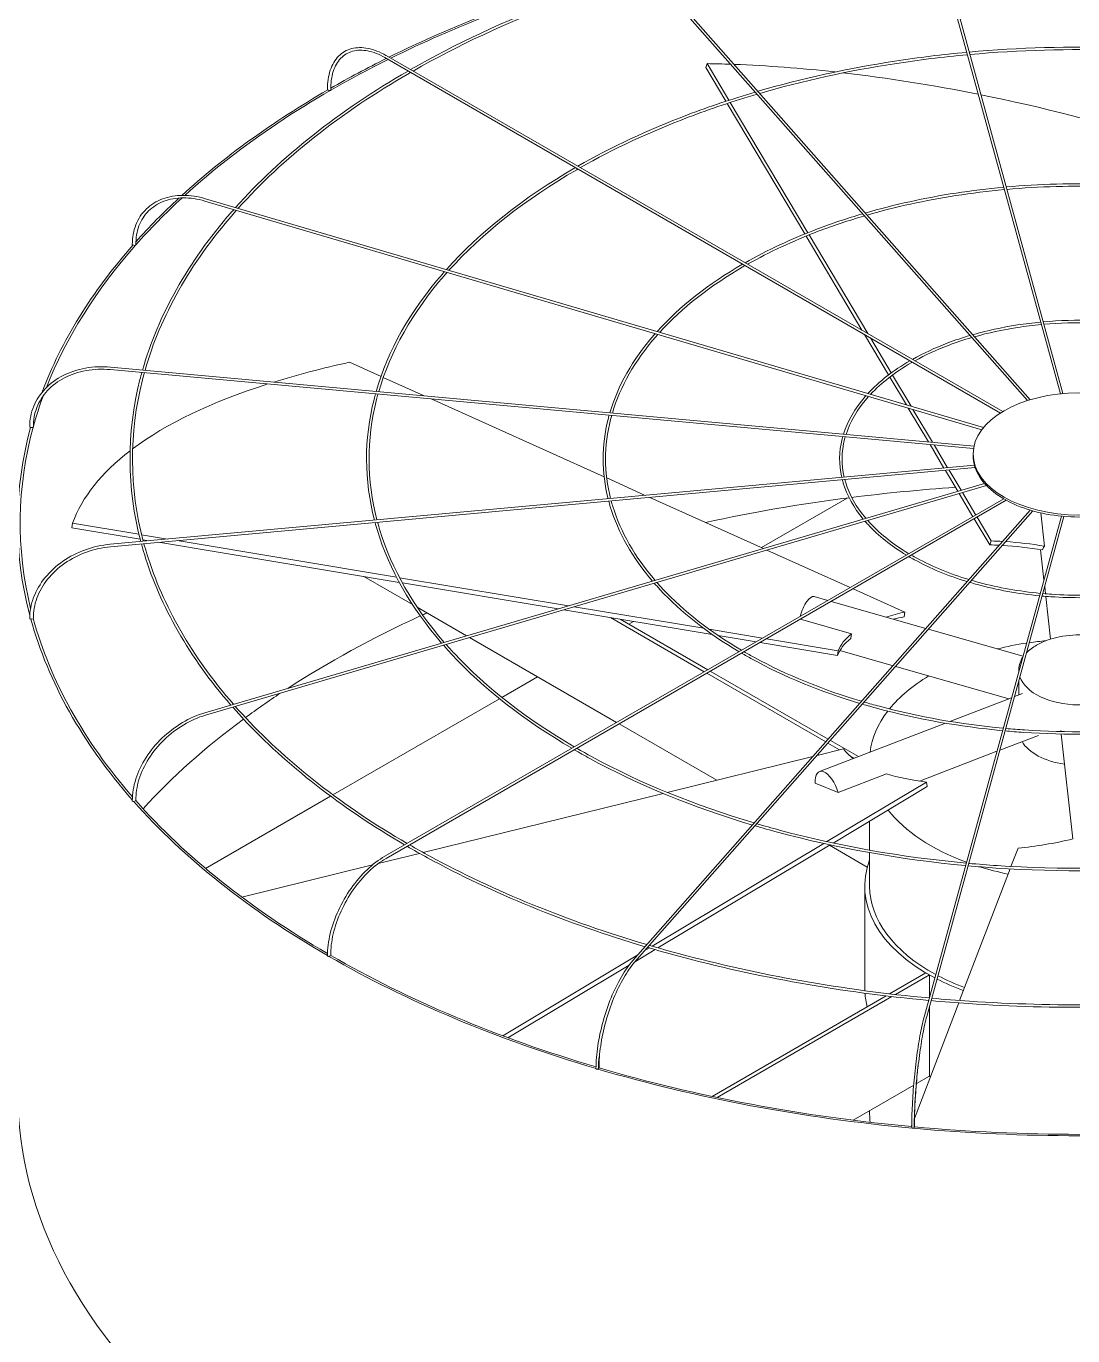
# Model space of a CAD drawing. Header units: millimetres. Extents: x -312439 to 477422, y -331570 to 212570.
# Drawn here: x 394163.6 to 394422.1, y 106928.7 to 107252.2 of the extents above; entities that cross this region are included whole.
import ezdxf

# ---------------------------------------------------------------- set-up
doc = ezdxf.new("R2010")
doc.units = ezdxf.units.MM

msp = doc.modelspace()

# ---------------------------------------------------------------- linework, layer by layer
at = {"color": 0, "linetype": 'Continuous', "lineweight": 0, "extrusion": (0, 0.816497, 0.57735)}
for p, q in [((394385.388, 107283.853), (394418.981, 107161.398)), ((394385.978, 107284.015), (394419.6, 107161.458)), ((394313.38, 107270.211), (394410.88, 107159.733)), ((394313.839, 107270.616), (394411.521, 107159.932)), ((394252.147, 107244.431), (394404.179, 107156.655)), ((394252.453, 107244.962), (394404.77, 107157.021)), ((394331.379, 107241.988), (394331.75, 107242.955)), ((394331.75, 107242.955), (394337.133, 107233.907)), ((394336.342, 107233.648), (394331.379, 107241.988)), ((394355.843, 107200.873), (394336.663, 107233.109)), ((394337.454, 107233.368), (394356.605, 107201.181)), ((394207.669, 107209.005), (394399.6, 107152.544)), ((394207.842, 107209.593), (394400.009, 107153.062)), ((394369.985, 107177.105), (394356.159, 107200.341)), ((394356.922, 107200.649), (394371.425, 107176.273)), ((394376.55, 107166.07), (394370.626, 107176.027)), ((394372.066, 107175.196), (394377.205, 107166.558)), ((394184.366, 107167.992), (394397.665, 107148.488)), ((394251.19, 107165.708), (394243.432, 107169.199)), ((394184.31, 107167.383), (394397.55, 107147.883)), ((394261.858, 107160.906), (394251.75, 107165.455)), ((394380.954, 107158.668), (394376.866, 107165.54)), ((394377.52, 107166.03), (394382.101, 107158.331)), ((394306.287, 107140.91), (394263.573, 107160.135)), ((394386.399, 107149.518), (394381.415, 107157.894)), ((394382.561, 107157.557), (394387.399, 107149.426)), ((394390.235, 107143.07), (394386.786, 107148.868)), ((394387.786, 107148.776), (394391.132, 107143.152)), ((394397.448, 107146.049), (394397.448, 107146.549)), ((394397.751, 107143.757), (394184.31, 107124.239)), ((394184.366, 107123.629), (394397.932, 107143.159)), ((394393.652, 107137.328), (394390.582, 107142.487)), ((394391.479, 107142.569), (394394.456, 107137.564)), ((394400.239, 107139.265), (394207.669, 107082.616)), ((394400.699, 107138.762), (394207.842, 107082.029)), ((394316.475, 107136.325), (394306.938, 107140.617)), ((394405.001, 107135.441), (394252.147, 107047.191)), ((394345.633, 107123.202), (394317.611, 107135.814)), ((394345.127, 107123.43), (394366.318, 107135.665)), ((394397.389, 107131.046), (394393.975, 107136.784)), ((394394.78, 107137.021), (394398.093, 107131.453)), ((394405.62, 107135.091), (394252.453, 107046.66)), ((394313.38, 107021.411), (394411.556, 107132.656)), ((394412.207, 107132.468), (394313.839, 107021.005)), ((394174.862, 107128.28), (394175.027, 107129.426)), ((394175.027, 107129.426), (394191.414, 107126.697)), ((394385.388, 107007.769), (394419.241, 107131.174)), ((394419.861, 107131.118), (394385.978, 107007.607)), ((394401.533, 107124.081), (394397.702, 107130.52)), ((394398.406, 107130.926), (394401.904, 107125.048)), ((394415.056, 107123.773), (394414.144, 107131.982)), ((394191.717, 107125.474), (394174.862, 107128.28)), ((394192.07, 107126.588), (394198.425, 107125.53)), ((394193.879, 107125.114), (394192.378, 107125.364)), ((394255.695, 107114.823), (394196.263, 107124.717)), ((394200.809, 107125.133), (394255.013, 107116.109)), ((394367.082, 107113.548), (394346.491, 107122.816)), ((394401.533, 107124.081), (394401.904, 107125.048)), ((394414.113, 107122.902), (394414.938, 107115.485)), ((394258.959, 107109.36), (394246.985, 107116.273)), ((394255.77, 107115.983), (394297.485, 107109.038)), ((394294.939, 107108.289), (394256.463, 107114.695)), ((394380.554, 107107.485), (394367.77, 107113.239)), ((394415.121, 107113.838), (394415.325, 107111.997)), ((394358.203, 107111.31), (394361.549, 107110.354)), ((394362.368, 107110.12), (394385.768, 107103.435)), ((394415.394, 107111.377), (394416.569, 107100.811)), ((394272.333, 107101.639), (394260.15, 107108.672)), ((394333.019, 107101.949), (394296.325, 107108.058)), ((394298.871, 107108.807), (394330.9, 107103.475)), ((394380.39, 107106.34), (394380.554, 107107.485)), ((394307.841, 107106.141), (394331.046, 107092.743)), ((394331.912, 107093.243), (394310.275, 107105.736)), ((394312.377, 107104.522), (394313.539, 107105.192)), ((394332.243, 107103.251), (394345.44, 107101.054)), ((394354.8, 107105.75), (394367.422, 107102.144)), ((394386.421, 107103.249), (394409.752, 107096.583)), ((394309.393, 107080.242), (394273.065, 107101.216)), ((394343.864, 107100.144), (394334.443, 107101.712)), ((394363.975, 107096.795), (394344.815, 107099.985)), ((394346.391, 107100.896), (394364.139, 107097.941)), ((394363.975, 107096.795), (394364.139, 107097.941)), ((394364.54, 107098.002), (394377.665, 107094.253)), ((394378.317, 107094.066), (394406.272, 107086.08)), ((394281.04, 107086.429), (394289.858, 107091.52)), ((394331.659, 107092.39), (394361.047, 107075.423)), ((394361.631, 107076.085), (394332.525, 107092.89)), ((394408.707, 107093.202), (394408.707, 107092.773)), ((394408.707, 107090.458), (394408.707, 107087.017)), ((394407.652, 107086.611), (394409.596, 107087.359)), ((394239.32, 107062.342), (394280.471, 107086.101)), ((394391.713, 107080.48), (394406.942, 107086.338)), ((394334.107, 107065.973), (394310.005, 107079.888)), ((394359.489, 107068.085), (394390.586, 107080.047)), ((394419.108, 107077.977), (394419.081, 107078.22)), ((394422.056, 107051.463), (394419.176, 107077.363)), ((394361.588, 107075.11), (394364.463, 107073.45)), ((394369.091, 107071.778), (394362.172, 107075.773)), ((394404.019, 107073.369), (394413.565, 107077.041)), ((394357.873, 107071.827), (394321.857, 107062.955)), ((394365.397, 107073.68), (394358.917, 107072.084)), ((394367.098, 107071.929), (394368.051, 107071.379)), ((394384.192, 107065.742), (394403.309, 107073.096)), ((394364.116, 107062.923), (394376.048, 107067.513)), ((394358.42, 107065.192), (394364.116, 107062.923)), ((394361.327, 107050.785), (394385.918, 107065.505)), ((394386.124, 107064.373), (394362.867, 107050.452)), ((394386.124, 107064.373), (394385.918, 107065.505)), ((394207.856, 107044.176), (394238.742, 107062.009)), ((394320.852, 107062.708), (394261.583, 107048.109)), ((394371.883, 107048.692), (394371.883, 107055.849)), ((394318.184, 107024.961), (394360.561, 107050.327)), ((394362.096, 107049.991), (394319.598, 107024.552)), ((394371.298, 107044.501), (394361.945, 107049.901)), ((394371.883, 107039.76), (394371.883, 107048.07)), ((394408.525, 107049.199), (394406.786, 107044.661)), ((394249.071, 107045.027), (394216.811, 107037.081)), ((394260.71, 107047.894), (394250.517, 107045.383)), ((394406.556, 107044.06), (394394.101, 107011.552)), ((394370.658, 107014.757), (394370.658, 107039.76)), ((394281.241, 107002.848), (394314.641, 107022.84)), ((394318.879, 107024.122), (394314.026, 107021.217)), ((394316.373, 107023.877), (394317.468, 107024.532)), ((394312.453, 107020.275), (394282.533, 107002.366)), ((394385.758, 107018.364), (394376.816, 107013.201)), ((394378.259, 107013.034), (394386.624, 107017.864)), ((394386.624, 107017.864), (394385.758, 107018.364)), ((394386.624, 107017.864), (394386.624, 107012.275)), ((394375.93, 107012.69), (394332.944, 106987.872)), ((394334.212, 106987.604), (394377.368, 107012.52)), ((394393.872, 107010.955), (394382.951, 106982.448)), ((394386.624, 107009.96), (394386.624, 106992.861)), ((394382.755, 106990.627), (394367.785, 106981.984)), ((394386.624, 106992.861), (394383.421, 106991.011)), ((394371.883, 106983.363), (394371.883, 106984.35)), ((394382.273, 106980.678), (394382.17, 106980.41))]:
    msp.add_line(p, q, dxfattribs=at)
at = {"color": 0, "linetype": 'Continuous', "lineweight": 0}
for centre, major_axis, ratio, start_param, end_param in [((394423.683, 107129.538), (-262.225, 0), 0.5773503, 5.1849758, 5.420347), ((394423.683, 107129.538), (-261.613, 0), 0.5773503, 5.183912, 5.4201653), ((394423.683, 107129.538), (-261.613, 0), 0.5773503, 5.4234857, 5.718128), ((394423.683, 107129.538), (-262.225, 0), 0.5773503, 5.4236595, 5.4949761), ((394424.053, 107087.822), (-236.033, 90.421), 0.5343599, 5.2814302, 5.3074736), ((394424.053, 107087.822), (-236.033, 90.421), 0.5343599, 5.1688261, 5.2776752), ((394424.053, 107087.822), (-236.033, 90.421), 0.5343599, 5.0198116, 5.1604272), ((394423.683, 107129.538), (-262.225, 0), 0.5773503, 5.4989549, 5.7196003), ((394238.261, 107236.591), (0.306, 0), 0.5773503, 3.1415927, 4.450555), ((394238.478, 107236.466), (0.306, 0.004), 0.5683066, 3.9193388, 5.4901351), ((394238.478, 107236.466), (0.306, 0.004), 0.5683066, 5.4901351, 6.2831853), ((394424.053, 107087.822), (-236.033, 90.421), 0.5343599, 4.8289255, 5.0170065), ((394423.683, 107129.538), (-261.613, 0), 0.5773503, 5.7230202, 5.8115447), ((394423.683, 107129.538), (-262.225, 0), 0.5773503, 5.7247725, 5.8068149), ((394423.683, 107129.538), (-262.225, 0), 0.5773503, 5.8129334, 6.0685314), ((394423.683, 107129.538), (-261.613, 0), 0.5773503, 5.8119417, 6.0598961), ((394190.066, 107198.293), (0.306, 0), 0.5773503, 3.1415927, 4.7647143), ((394190.339, 107198.213), (0.306, 0.005), 0.5715189, 4.2314546, 5.8022509), ((394190.339, 107198.213), (0.306, 0.005), 0.5715189, 5.8022509, 6.2831853), ((394423.847, 107088), (-250.189, 35.961), 0.3284711, 5.5638228, 5.6785471), ((394423.847, 107088), (-250.189, 35.961), 0.3284711, 5.6885713, 5.965771), ((394423.683, 107129.538), (-261.613, 0), 0.5773503, 6.0736106, 6.1250005), ((394423.683, 107129.538), (-262.225, 0), 0.5773503, 6.126925, 6.4343205), ((394423.683, 107129.538), (-261.613, 0), 0.5773503, 6.1262297, 6.4235661), ((394164.729, 107153.27), (0.306, 0), 0.5773503, 3.1415927, 5.0788735), ((394165.031, 107153.243), (0.306, 0.006), 0.5752952, 4.5444916, 6.1152879), ((394165.031, 107153.243), (0.306, 0.006), 0.5752952, 6.1152879, 6.2831853), ((394423.847, 107088), (-250.189, 35.961), 0.3284711, 5.9728515, 6.2156373), ((394423.574, 107146.049), (-26.126, 0), 0.5773503, 0, 0.1535113), ((394423.574, 107146.049), (-26.126, 0), 0.5773503, 0.160648, 0.4676706), ((394423.574, 107146.049), (-26.126, 0), 0.5773503, 0.4748072, 0.7818298), ((394423.683, 106988.298), (-261.613, 0), 0.5773503, 4.9315023, 5.0730373), ((394423.683, 106988.298), (-261.613, 0), 0.5773503, 4.8296672, 4.9289778), ((394423.574, 107146.049), (-26.126, 0), 0.5773503, 0.7889665, 1.0959891), ((394423.574, 107146.049), (-26.126, 0), 0.5773503, 1.1031258, 1.4101484), ((394423.574, 107146.049), (-26.126, 0), 0.5773503, 1.417285, 1.7243076), ((394423.683, 107086.855), (-56.639, 21.698), 0.5343599, 5.2632147, 5.3074736), ((394424.053, 107087.822), (56.639, -21.698), 0.5343599, 2.113134, 2.1658809), ((394423.683, 107086.855), (-56.639, 21.698), 0.5343599, 5.0728277, 5.2488944), ((394424.053, 107087.822), (56.639, -21.698), 0.5343599, 1.92896, 2.0989228), ((394356.685, 107105.995), (1.518, 5.315), 0.3621096, 0, 1.5955332), ((394423.683, 106988.298), (-261.613, 0), 0.5773503, 5.3840325, 5.5566031), ((394423.683, 106988.298), (-261.613, 0), 0.5773503, 5.3759613, 5.381266), ((394423.847, 107088), (-60.036, 8.629), 0.3284711, 5.5638228, 5.6832782), ((394423.683, 107086.855), (-60.036, 8.629), 0.3284711, 5.5638228, 5.6281345), ((394164.729, 107105.931), (0.306, 0), 0.5773503, 3.1415927, 5.3930328), ((394423.683, 107129.538), (-262.225, 0), 0.5773503, 0.15775, 0.4689102), ((394165.031, 107105.959), (0.306, 0.006), 0.5792658, 4.8585762, 6.2831853), ((394423.683, 107129.538), (-261.613, 0), 0.5773503, 0.1573017, 0.4645126), ((394423.683, 107086.855), (-60.036, 8.629), 0.3284711, 5.9809914, 6.2156373), ((394423.847, 107088), (-60.036, 8.629), 0.3284711, 5.9787164, 6.2156373), ((394423.683, 107070.89), (-51.8, 0), 0.5773503, 4.9668384, 5.1151413), ((394423.683, 107070.89), (-51.8, 0), 0.5773503, 4.8725497, 4.9536635), ((394423.683, 107093.202), (-14.976, 0), 0.5773503, 3.6916997, 5.4977871), ((394423.683, 107093.202), (-14.976, 0), 0.5773503, 5.4977871, 5.7722245), ((394423.683, 107093.202), (-14.976, 0), 0.5773503, 5.9253681, 6.3268432), ((394423.683, 107070.89), (-51.8, 0), 0.5773503, 5.5125312, 5.8454489), ((394423.683, 107093.202), (-14.976, 0), 0.5773503, 0.1968015, 2.9056449), ((394423.683, 106988.298), (-261.613, 0), 0.5773503, 5.5668053, 5.6187776), ((394423.683, 106988.298), (-261.613, 0), 0.5773503, 5.6218563, 5.7966666), ((394423.683, 107070.89), (-51.8, 0), 0.5773503, 5.864801, 6.2160224), ((394423.683, 107078.295), (-14.976, 0), 0.5773503, 0.3310244, 1.3226651), ((394423.477, 107087.986), (-59.674, -10.853), 0.3443205, 0.1772511, 0.3142745), ((394361.473, 107062.926), (-1.984, 5.159), 0.4527097, 4.5393785, 7.2340672), ((394423.477, 107087.986), (-59.674, -10.853), 0.3443205, 0.5921448, 0.8290657), ((394190.066, 107060.909), (0.306, 0), 0.5773503, 3.1415927, 5.7071921), ((394190.339, 107060.989), (0.306, 0.005), 0.5830421, 5.1737369, 6.2831853), ((394423.683, 107129.538), (-261.613, 0), 0.5773503, 0.4715588, 0.781436), ((394423.683, 107129.538), (-262.225, 0), 0.5773503, 0.4717795, 0.7837457), ((394423.683, 107070.89), (-51.8, 0), 0.5773503, 0.4237953, 1.0021877), ((394423.312, 107087.794), (-56.425, -22.248), 0.5660586, 1.0925617, 1.3294826), ((394423.683, 107039.76), (-53.025, 0), 0.5773503, 6.0678252, 7.1147249), ((394423.683, 107070.89), (-51.8, 0), 0.5773503, 1.0153625, 1.0203014), ((394423.683, 107070.89), (-51.8, 0), 0.5773503, 1.0757224, 1.2236785), ((394423.683, 107039.76), (-51.8, 0), 0.5773503, 0, 0.8158921), ((394238.261, 107022.61), (0.306, 0), 0.5773503, 3.1415927, 6.0213513), ((394423.683, 107129.538), (-262.225, 0), 0.5773503, 0.7858257, 1.0981183), ((394238.478, 107022.735), (0.306, 0.004), 0.5862544, 5.4898935, 6.2831853), ((394423.683, 107129.538), (-261.613, 0), 0.5773503, 0.7858227, 1.096892), ((394423.683, 107039.76), (-53.025, 0), 0.5773503, 0.8456372, 1.0001122), ((394423.683, 107039.76), (-51.8, 0), 0.5773503, 0.8304704, 0.9913861), ((394423.683, 107014.757), (-53.025, 0), 0.5773503, 0, 0.0255506), ((394423.683, 107014.757), (-53.025, 0), 0.5773503, 0.0459168, 0.1554998), ((394304.596, 106994.785), (-0.306, 0), 0.5773503, 0, 3.1415927), ((394423.683, 107129.538), (-262.225, 0), 0.5773503, 1.0998851, 1.4125333), ((394304.735, 106994.942), (-0.306, -0.003), 0.5885883, 2.6652649, 3.1415927), ((394423.683, 107129.538), (-261.613, 0), 0.5773503, 1.1000981, 1.4118355), ((394423.683, 107014.757), (-53.025, 0), 0.5773503, 0.7969487, 0.8037884), ((394423.683, 106983.363), (-51.8, 0), 0.5773503, 0, 0.0632109), ((394382.577, 106980.156), (-0.306, 0), 0.5773503, 0, 3.1415927), ((394382.625, 106980.331), (-0.306, -0.001), 0.5898153, 2.9827557, 3.1415927), ((394423.683, 107129.538), (-261.613, 0), 0.5773503, 1.41439, 1.726367), ((394423.683, 107129.538), (-262.225, 0), 0.5773503, 1.4139544, 1.727034)]:
    msp.add_ellipse(centre, major_axis=major_axis, ratio=ratio, start_param=start_param, end_param=end_param, dxfattribs=at)
msp.add_ellipse((394423.574, 107146.549), major_axis=(-26.126, 0), ratio=0.5773503, dxfattribs=at)
at = {"color": 3, "linetype": 'Continuous', "lineweight": 0}
msp.add_ellipse((394423.683, 106988.798), major_axis=(-262.225, 0), ratio=0.5773503, start_param=0, end_param=2.3561945, dxfattribs=at)
at = {"color": 0, "linetype": 'Continuous', "lineweight": 0}
for points, knots in [([(394317.106, 107265.989), (394309.432, 107263.729), (394301.975, 107261.224), (394281.742, 107253.536), (394269.565, 107247.828), (394258.488, 107241.477)], [5.96956861, 5.96956861, 5.96956861, 5.96956861, 6.07987049, 6.07987049, 6.27966483, 6.27966483, 6.27966483, 6.27966483]), ([(394317.553, 107265.482), (394309.78, 107263.2), (394302.228, 107260.667), (394282.078, 107253.005), (394270.052, 107247.377), (394259.102, 107241.123)], [5.96825255, 5.96825255, 5.96825255, 5.96825255, 6.08012371, 6.08012371, 6.27780239, 6.27780239, 6.27780239, 6.27780239]), ([(394237.955, 107236.591), (394237.955, 107238.317), (394238.191, 107239.912), (394239.125, 107242.691), (394239.823, 107243.875), (394241.622, 107245.695), (394242.72, 107246.331), (394245.188, 107246.982), (394246.555, 107246.999), (394249.42, 107246.43), (394250.919, 107245.842), (394252.426, 107244.977), (394252.44, 107244.969), (394252.453, 107244.962)], [0, 0, 0, 0, 0.3141593, 0.3141593, 0.6283185, 0.6283185, 0.9411039, 0.9411039, 1.2538555, 1.2538555, 1.5680148, 1.5680148, 1.5707963, 1.5707963, 1.5707963, 1.5707963]), ([(394252.147, 107244.431), (394250.709, 107245.261), (394249.278, 107245.822), (394246.578, 107246.357), (394245.311, 107246.332), (394243.06, 107245.718), (394242.074, 107245.131), (394240.451, 107243.437), (394239.815, 107242.329), (394238.97, 107239.681), (394238.762, 107238.144), (394238.784, 107236.47)], [4.712389, 4.712389, 4.712389, 4.712389, 5.029657, 5.029657, 5.3469251, 5.3469251, 5.6641931, 5.6641931, 5.9814611, 5.9814611, 6.2987292, 6.2987292, 6.2987292, 6.2987292]), ([(394395.84, 107245.751), (394389.855, 107245.199), (394383.919, 107244.468), (394366.403, 107241.758), (394355.065, 107239.258), (394344.287, 107236.115)], [5.65618024, 5.65618024, 5.65618024, 5.65618024, 5.75959703, 5.75959703, 5.96555925, 5.96555925, 5.96555925, 5.96555925]), ([(394450.689, 107245.807), (394445.105, 107246.31), (394439.479, 107246.658), (394421.362, 107247.269), (394408.808, 107246.92), (394396.46, 107245.807)], [5.34296141, 5.34296141, 5.34296141, 5.34296141, 5.43938168, 5.43938168, 5.65261288, 5.65261288, 5.65261288, 5.65261288]), ([(394450.524, 107245.207), (394444.917, 107245.71), (394439.268, 107246.056), (394421.259, 107246.651), (394408.841, 107246.303), (394396.625, 107245.207)], [5.34359392, 5.34359392, 5.34359392, 5.34359392, 5.44060854, 5.44060854, 5.65198037, 5.65198037, 5.65198037, 5.65198037]), ([(394396.005, 107245.151), (394389.949, 107244.594), (394383.944, 107243.855), (394366.534, 107241.153), (394355.361, 107238.693), (394344.735, 107235.607)], [5.6555551, 5.6555551, 5.6555551, 5.6555551, 5.760393, 5.760393, 5.9637948, 5.9637948, 5.9637948, 5.9637948]), ([(394343.639, 107235.925), (394337.888, 107234.23), (394332.299, 107232.352), (394317.178, 107226.607), (394308.088, 107222.352), (394299.812, 107217.619)], [5.96969757, 5.96969757, 5.96969757, 5.96969757, 6.07982614, 6.07982614, 6.27841616, 6.27841616, 6.27841616, 6.27841616]), ([(394344.086, 107235.418), (394338.236, 107233.701), (394332.553, 107231.795), (394317.514, 107226.077), (394308.575, 107221.901), (394300.426, 107217.264)], [5.96794353, 5.96794353, 5.96794353, 5.96794353, 6.08016355, 6.08016355, 6.27592849, 6.27592849, 6.27592849, 6.27592849]), ([(394441.549, 107212.49), (394437.875, 107212.819), (394434.175, 107213.046), (394422.165, 107213.454), (394413.815, 107213.225), (394405.6, 107212.49)], [5.34408303, 5.34408303, 5.34408303, 5.34408303, 5.43906993, 5.43906993, 5.65149126, 5.65149126, 5.65149126, 5.65149126]), ([(394189.76, 107198.293), (394189.76, 107200.025), (394190.06, 107201.675), (394191.235, 107204.645), (394192.111, 107205.964), (394194.352, 107208.131), (394195.716, 107208.978), (394198.787, 107210.12), (394200.494, 107210.414), (394204.083, 107210.427), (394205.964, 107210.146), (394207.842, 107209.593)], [4.712389, 4.712389, 4.712389, 4.712389, 5.0265482, 5.0265482, 5.3407075, 5.3407075, 5.6548668, 5.6548668, 5.969026, 5.969026, 6.2831853, 6.2831853, 6.2831853, 6.2831853]), ([(394207.669, 107209.005), (394205.854, 107209.54), (394204.041, 107209.807), (394200.606, 107209.783), (394198.985, 107209.494), (394196.093, 107208.394), (394194.822, 107207.584), (394192.747, 107205.525), (394191.943, 107204.277), (394190.878, 107201.454), (394190.617, 107199.879), (394190.645, 107198.218)], [0, 0, 0, 0, 0.317268, 0.317268, 0.6345361, 0.6345361, 0.9518041, 0.9518041, 1.2690722, 1.2690722, 1.5863402, 1.5863402, 1.5863402, 1.5863402]), ([(394404.98, 107212.434), (394401.017, 107212.067), (394397.087, 107211.582), (394385.48, 107209.788), (394377.962, 107208.135), (394370.812, 107206.059)], [5.65683386, 5.65683386, 5.65683386, 5.65683386, 5.75939254, 5.75939254, 5.96383461, 5.96383461, 5.96383461, 5.96383461]), ([(394405.145, 107211.834), (394401.111, 107211.463), (394397.112, 107210.969), (394385.611, 107209.183), (394378.259, 107207.57), (394371.261, 107205.551)], [5.65589869, 5.65589869, 5.65589869, 5.65589869, 5.76058509, 5.76058509, 5.96118261, 5.96118261, 5.96118261, 5.96118261]), ([(394441.384, 107211.89), (394437.687, 107212.218), (394433.963, 107212.445), (394422.063, 107212.836), (394413.848, 107212.608), (394405.764, 107211.89)], [5.34503474, 5.34503474, 5.34503474, 5.34503474, 5.44090812, 5.44090812, 5.65053954, 5.65053954, 5.65053954, 5.65053954]), ([(394214.81, 107206.905), (394214.585, 107206.65), (394214.361, 107206.394), (394203.521, 107193.925), (394196.123, 107180.77), (394192.288, 107167.268)], [0.31387846, 0.31387846, 0.31387846, 0.31387846, 0.32022171, 0.32022171, 0.6228537, 0.6228537, 0.6228537, 0.6228537]), ([(394215.459, 107206.714), (394215.186, 107206.407), (394214.916, 107206.098), (394204.084, 107193.652), (394196.73, 107180.597), (394192.908, 107167.211)], [0.31209175, 0.31209175, 0.31209175, 0.31209175, 0.31977769, 0.31977769, 0.62202139, 0.62202139, 0.62202139, 0.62202139]), ([(394370.163, 107205.869), (394366.338, 107204.741), (394362.621, 107203.492), (394352.61, 107199.689), (394346.603, 107196.884), (394341.125, 107193.766)], [5.97003164, 5.97003164, 5.97003164, 5.97003164, 6.07973571, 6.07973571, 6.27604568, 6.27604568, 6.27604568, 6.27604568]), ([(394370.611, 107205.362), (394366.686, 107204.212), (394362.874, 107202.935), (394352.946, 107199.159), (394347.09, 107196.433), (394341.741, 107193.411)], [5.96740299, 5.96740299, 5.96740299, 5.96740299, 6.08024114, 6.08024114, 6.27230164, 6.27230164, 6.27230164, 6.27230164]), ([(394266.876, 107191.588), (394266.699, 107191.389), (394266.524, 107191.189), (394258.43, 107181.877), (394252.894, 107172.065), (394249.999, 107161.991)], [0.31368489, 0.31368489, 0.31368489, 0.31368489, 0.32029533, 0.32029533, 0.62093354, 0.62093354, 0.62093354, 0.62093354]), ([(394267.525, 107191.397), (394267.301, 107191.146), (394267.079, 107190.893), (394258.993, 107181.604), (394253.502, 107171.892), (394250.62, 107161.934)], [0.31130083, 0.31130083, 0.31130083, 0.31130083, 0.31970361, 0.31970361, 0.61980435, 0.61980435, 0.61980435, 0.61980435]), ([(394414.12, 107179.117), (394412.18, 107178.935), (394410.255, 107178.697), (394404.557, 107177.818), (394400.861, 107177.013), (394397.338, 107176.003)], [5.65878241, 5.65878241, 5.65878241, 5.65878241, 5.75876753, 5.75876753, 5.95869527, 5.95869527, 5.95869527, 5.95869527]), ([(394414.285, 107178.517), (394412.274, 107178.331), (394410.28, 107178.084), (394404.689, 107177.213), (394401.158, 107176.447), (394397.787, 107175.494)], [5.65692719, 5.65692719, 5.65692719, 5.65692719, 5.76114351, 5.76114351, 5.95335964, 5.95335964, 5.95335964, 5.95335964]), ([(394432.409, 107179.173), (394430.646, 107179.327), (394428.871, 107179.435), (394422.969, 107179.639), (394418.822, 107179.53), (394414.74, 107179.173)], [5.34742678, 5.34742678, 5.34742678, 5.34742678, 5.43812478, 5.43812478, 5.64814751, 5.64814751, 5.64814751, 5.64814751]), ([(394432.244, 107178.572), (394430.458, 107178.727), (394428.659, 107178.833), (394422.867, 107179.021), (394418.855, 107178.914), (394414.904, 107178.572)], [5.34934775, 5.34934775, 5.34934775, 5.34934775, 5.44178794, 5.44178794, 5.64622654, 5.64622654, 5.64622654, 5.64622654]), ([(394318.934, 107176.274), (394318.809, 107176.133), (394318.685, 107175.992), (394313.336, 107169.836), (394309.662, 107163.364), (394307.707, 107156.714)], [0.31344956, 0.31344956, 0.31344956, 0.31344956, 0.32044212, 0.32044212, 0.61727915, 0.61727915, 0.61727915, 0.61727915]), ([(394319.583, 107176.083), (394319.411, 107175.89), (394319.24, 107175.696), (394313.9, 107169.564), (394310.27, 107163.191), (394308.329, 107156.657)], [0.30986952, 0.30986952, 0.30986952, 0.30986952, 0.31955549, 0.31955549, 0.6155298, 0.6155298, 0.6155298, 0.6155298]), ([(394396.688, 107175.813), (394394.789, 107175.252), (394392.943, 107174.631), (394388.043, 107172.771), (394385.119, 107171.416), (394382.441, 107169.913)], [5.97102709, 5.97102709, 5.97102709, 5.97102709, 6.0794509, 6.0794509, 6.26898955, 6.26898955, 6.26898955, 6.26898955]), ([(394397.135, 107175.307), (394395.137, 107174.723), (394393.197, 107174.074), (394388.379, 107172.241), (394385.607, 107170.965), (394383.059, 107169.556)], [5.96578422, 5.96578422, 5.96578422, 5.96578422, 6.08045705, 6.08045705, 6.26142742, 6.26142742, 6.26142742, 6.26142742]), ([(394164.423, 107153.27), (394164.423, 107155.007), (394164.755, 107156.714), (394166.054, 107159.901), (394167.02, 107161.378), (394169.485, 107163.957), (394170.983, 107165.058), (394174.363, 107166.779), (394176.244, 107167.399), (394180.206, 107168.101), (394182.286, 107168.183), (394184.366, 107167.992)], [4.712389, 4.712389, 4.712389, 4.712389, 5.0265482, 5.0265482, 5.3407075, 5.3407075, 5.6548668, 5.6548668, 5.969026, 5.969026, 6.2831853, 6.2831853, 6.2831853, 6.2831853]), ([(394184.31, 107167.383), (394182.294, 107167.567), (394180.28, 107167.484), (394176.456, 107166.796), (394174.648, 107166.19), (394171.416, 107164.52), (394169.994, 107163.455), (394167.676, 107160.976), (394166.779, 107159.563), (394165.594, 107156.524), (394165.306, 107154.9), (394165.337, 107153.248)], [6.2831853, 6.2831853, 6.2831853, 6.2831853, 6.6004533, 6.6004533, 6.9177214, 6.9177214, 7.2349894, 7.2349894, 7.5522575, 7.5522575, 7.8695255, 7.8695255, 7.8695255, 7.8695255]), ([(394192.12, 107166.668), (394191.96, 107166.091), (394191.807, 107165.513), (394188.309, 107151.693), (394188.376, 107138.159), (394191.858, 107124.93)], [0.6273321, 0.6273321, 0.6273321, 0.6273321, 0.64026634, 0.64026634, 0.9362265, 0.9362265, 0.9362265, 0.9362265]), ([(394192.74, 107166.612), (394192.577, 107166.027), (394192.422, 107165.441), (394188.919, 107151.656), (394188.988, 107138.174), (394192.477, 107124.986)], [0.62653255, 0.62653255, 0.62653255, 0.62653255, 0.63973087, 0.63973087, 0.93697289, 0.93697289, 0.93697289, 0.93697289]), ([(394249.829, 107161.391), (394249.704, 107160.94), (394249.585, 107160.488), (394246.973, 107150.163), (394247.004, 107140.073), (394249.563, 107130.206)], [0.62689443, 0.62689443, 0.62689443, 0.62689443, 0.64035432, 0.64035432, 0.93404611, 0.93404611, 0.93404611, 0.93404611]), ([(394250.449, 107161.335), (394250.321, 107160.876), (394250.199, 107160.416), (394247.582, 107150.126), (394247.616, 107140.088), (394250.181, 107130.263)], [0.62582334, 0.62582334, 0.62582334, 0.62582334, 0.63964072, 0.63964072, 0.93502054, 0.93502054, 0.93502054, 0.93502054]), ([(394370.991, 107160.96), (394370.918, 107160.878), (394370.845, 107160.795), (394368.242, 107157.795), (394366.431, 107154.662), (394365.421, 107151.436)], [0.31275087, 0.31275087, 0.31275087, 0.31275087, 0.32087906, 0.32087906, 0.60646372, 0.60646372, 0.60646372, 0.60646372]), ([(394371.642, 107160.769), (394371.52, 107160.634), (394371.4, 107160.499), (394368.807, 107157.525), (394367.041, 107154.489), (394366.045, 107151.379)], [0.30556743, 0.30556743, 0.30556743, 0.30556743, 0.31911145, 0.31911145, 0.60263629, 0.60263629, 0.60263629, 0.60263629]), ([(394307.536, 107156.114), (394307.446, 107155.793), (394307.361, 107155.471), (394305.635, 107148.641), (394305.633, 107141.991), (394307.273, 107135.483)], [0.62618978, 0.62618978, 0.62618978, 0.62618978, 0.64052907, 0.64052907, 0.92987427, 0.92987427, 0.92987427, 0.92987427]), ([(394308.156, 107156.058), (394308.063, 107155.729), (394307.975, 107155.399), (394306.245, 107148.604), (394306.245, 107142.005), (394307.89, 107135.54)], [0.62457061, 0.62457061, 0.62457061, 0.62457061, 0.6394598, 0.6394598, 0.93127617, 0.93127617, 0.93127617, 0.93127617]), ([(394365.242, 107150.837), (394365.188, 107150.646), (394365.137, 107150.453), (394364.298, 107147.119), (394364.264, 107143.909), (394364.988, 107140.761)], [0.62410482, 0.62410482, 0.62410482, 0.62410482, 0.64104385, 0.64104385, 0.91753144, 0.91753144, 0.91753144, 0.91753144]), ([(394365.863, 107150.781), (394365.806, 107150.581), (394365.752, 107150.382), (394364.908, 107147.082), (394364.876, 107143.923), (394365.604, 107140.817)], [0.62079185, 0.62079185, 0.62079185, 0.62079185, 0.63891194, 0.63891194, 0.91997787, 0.91997787, 0.91997787, 0.91997787]), ([(394365.136, 107140.16), (394365.205, 107139.895), (394365.279, 107139.632), (394366.294, 107136.28), (394367.962, 107133.272), (394370.295, 107130.457)], [0.93516687, 0.93516687, 0.93516687, 0.93516687, 0.95843835, 0.95843835, 1.2316048, 1.2316048, 1.2316048, 1.2316048]), ([(394365.754, 107140.216), (394365.823, 107139.958), (394365.897, 107139.7), (394366.914, 107136.404), (394368.586, 107133.434), (394370.936, 107130.645)], [0.93813971, 0.93813971, 0.93813971, 0.93813971, 0.96156851, 0.96156851, 1.23828559, 1.23828559, 1.23828559, 1.23828559]), ([(394307.429, 107134.883), (394307.552, 107134.424), (394307.683, 107133.966), (394309.76, 107127.135), (394313.279, 107120.929), (394318.229, 107115.14)], [0.93878416, 0.93878416, 0.93878416, 0.93878416, 0.9592157, 0.9592157, 1.24402203, 1.24402203, 1.24402203, 1.24402203]), ([(394308.048, 107134.939), (394308.17, 107134.486), (394308.301, 107134.034), (394310.38, 107127.26), (394313.903, 107121.092), (394318.874, 107115.33)], [0.94031776, 0.94031776, 0.94031776, 0.94031776, 0.96078603, 0.96078603, 1.24747633, 1.24747633, 1.24747633, 1.24747633]), ([(394249.722, 107129.606), (394249.899, 107128.952), (394250.086, 107128.3), (394253.226, 107117.99), (394258.598, 107108.587), (394266.169, 107099.825)], [0.94000678, 0.94000678, 0.94000678, 0.94000678, 0.95947637, 0.95947637, 1.24820492, 1.24820492, 1.24820492, 1.24820492]), ([(394250.341, 107129.662), (394250.517, 107129.015), (394250.704, 107128.368), (394253.846, 107118.116), (394259.222, 107108.75), (394266.815, 107100.015)], [0.94103976, 0.94103976, 0.94103976, 0.94103976, 0.9605244, 0.9605244, 1.25053309, 1.25053309, 1.25053309, 1.25053309]), ([(394370.728, 107129.946), (394370.974, 107129.661), (394371.227, 107129.378), (394374.033, 107126.346), (394377.228, 107123.802), (394380.953, 107121.557)], [1.24820371, 1.24820371, 1.24820371, 1.24820371, 1.27608724, 1.27608724, 1.54927756, 1.54927756, 1.54927756, 1.54927756]), ([(394371.375, 107130.136), (394371.627, 107129.849), (394371.887, 107129.563), (394374.685, 107126.596), (394377.859, 107124.107), (394381.56, 107121.908)], [1.2552022, 1.2552022, 1.2552022, 1.2552022, 1.28394226, 1.28394226, 1.55644282, 1.55644282, 1.55644282, 1.55644282]), ([(394164.423, 107105.931), (394164.423, 107107.667), (394164.755, 107109.431), (394166.049, 107112.842), (394167.01, 107114.487), (394169.462, 107117.502), (394170.954, 107118.871), (394174.321, 107121.202), (394176.197, 107122.163), (394180.152, 107123.587), (394182.23, 107124.049), (394184.31, 107124.239)], [4.712389, 4.712389, 4.712389, 4.712389, 5.0265482, 5.0265482, 5.3407075, 5.3407075, 5.6548668, 5.6548668, 5.969026, 5.969026, 6.2831853, 6.2831853, 6.2831853, 6.2831853]), ([(394184.366, 107123.629), (394182.35, 107123.445), (394180.334, 107122.994), (394176.503, 107121.604), (394174.689, 107120.665), (394171.445, 107118.394), (394170.016, 107117.064), (394167.685, 107114.145), (394166.784, 107112.559), (394165.594, 107109.291), (394165.306, 107107.61), (394165.337, 107105.964)], [0, 0, 0, 0, 0.317268, 0.317268, 0.6345361, 0.6345361, 0.9518041, 0.9518041, 1.2690722, 1.2690722, 1.5863402, 1.5863402, 1.5863402, 1.5863402]), ([(394192.019, 107124.329), (394192.248, 107123.485), (394192.49, 107122.642), (394196.694, 107108.853), (394203.92, 107096.249), (394214.118, 107084.513)], [0.94070481, 0.94070481, 0.94070481, 0.94070481, 0.95960699, 0.95960699, 1.25038008, 1.25038008, 1.25038008, 1.25038008]), ([(394192.638, 107124.386), (394192.867, 107123.547), (394193.109, 107122.71), (394197.314, 107108.979), (394204.546, 107096.413), (394214.764, 107084.704)], [0.94148414, 0.94148414, 0.94148414, 0.94148414, 0.96039344, 0.96039344, 1.25213605, 1.25213605, 1.25213605, 1.25213605]), ([(394414.556, 107122.828), (394414.661, 107123.102), (394414.801, 107123.38), (394415.002, 107123.692), (394415.029, 107123.733), (394415.056, 107123.773)], [0, 0, 0, 0, 1.7008868, 1.7008868, 1.9577529, 1.9577529, 1.9577529, 1.9577529]), ([(394381.557, 107121.199), (394382.006, 107120.936), (394382.463, 107120.677), (394386.827, 107118.283), (394391.231, 107116.455), (394395.979, 107115.005)], [1.5639266, 1.5639266, 1.5639266, 1.5639266, 1.59638594, 1.59638594, 1.86940636, 1.86940636, 1.86940636, 1.86940636]), ([(394382.168, 107121.552), (394382.614, 107121.294), (394383.067, 107121.041), (394387.383, 107118.708), (394391.735, 107116.924), (394396.424, 107115.509)], [1.5712561, 1.5712561, 1.5712561, 1.5712561, 1.60358263, 1.60358263, 1.87454698, 1.87454698, 1.87454698, 1.87454698]), ([(394318.669, 107114.631), (394319.123, 107114.112), (394319.587, 107113.597), (394325.297, 107107.455), (394331.908, 107102.261), (394339.635, 107097.702)], [1.2523872, 1.2523872, 1.2523872, 1.2523872, 1.27803342, 1.27803342, 1.55997281, 1.55997281, 1.55997281, 1.55997281]), ([(394319.317, 107114.822), (394319.776, 107114.3), (394320.247, 107113.782), (394325.95, 107107.706), (394332.541, 107102.567), (394340.245, 107098.054)], [1.2559207, 1.2559207, 1.2559207, 1.2559207, 1.28197401, 1.28197401, 1.56361702, 1.56361702, 1.56361702, 1.56361702]), ([(394396.624, 107114.81), (394397.246, 107114.626), (394397.873, 107114.448), (394403.372, 107112.958), (394408.549, 107112.026), (394413.848, 107111.514)], [1.88173801, 1.88173801, 1.88173801, 1.88173801, 1.91726722, 1.91726722, 2.19052772, 2.19052772, 2.19052772, 2.19052772]), ([(394397.071, 107115.317), (394397.693, 107115.135), (394398.321, 107114.959), (394403.733, 107113.513), (394408.814, 107112.61), (394414.013, 107112.114)], [1.88697171, 1.88697171, 1.88697171, 1.88697171, 1.922693, 1.922693, 2.19235404, 2.19235404, 2.19235404, 2.19235404]), ([(394414.467, 107111.456), (394415.183, 107111.392), (394415.901, 107111.335), (394421.955, 107110.92), (394427.374, 107110.977), (394432.681, 107111.456)], [2.20116261, 2.20116261, 2.20116261, 2.20116261, 2.23802396, 2.23802396, 2.51122637, 2.51122637, 2.51122637, 2.51122637]), ([(394414.632, 107112.056), (394415.383, 107111.989), (394416.136, 107111.931), (394422.082, 107111.537), (394427.353, 107111.596), (394432.517, 107112.056)], [2.2030547, 2.2030547, 2.2030547, 2.2030547, 2.24193573, 2.24193573, 2.50933428, 2.50933428, 2.50933428, 2.50933428]), ([(394367.422, 107102.144), (394367.411, 107102.091), (394367.4, 107102.037), (394367.317, 107101.631), (394367.257, 107101.287), (394367.211, 107100.962)], [52.4705624, 52.4705624, 52.4705624, 52.4705624, 52.7274285, 52.7274285, 54.4283153, 54.4283153, 54.4283153, 54.4283153]), ([(394266.611, 107099.317), (394267.271, 107098.564), (394267.947, 107097.816), (394276.562, 107088.565), (394286.59, 107080.72), (394298.32, 107073.849)], [1.25379638, 1.25379638, 1.25379638, 1.25379638, 1.27868669, 1.27868669, 1.5635663, 1.5635663, 1.5635663, 1.5635663]), ([(394267.259, 107099.508), (394267.925, 107098.752), (394268.608, 107098.001), (394277.215, 107088.817), (394287.223, 107081.026), (394298.931, 107074.202)], [1.25615972, 1.25615972, 1.25615972, 1.25615972, 1.28131662, 1.28131662, 1.56600951, 1.56600951, 1.56600951, 1.56600951]), ([(394340.243, 107097.346), (394341.095, 107096.851), (394341.96, 107096.363), (394350.775, 107091.546), (394359.761, 107087.854), (394369.452, 107084.947)], [1.56734097, 1.56734097, 1.56734097, 1.56734097, 1.5981909, 1.5981909, 1.87714164, 1.87714164, 1.87714164, 1.87714164]), ([(394340.855, 107097.699), (394341.703, 107097.21), (394342.565, 107096.728), (394351.332, 107091.971), (394360.266, 107088.323), (394369.899, 107085.453)], [1.57102631, 1.57102631, 1.57102631, 1.57102631, 1.60180119, 1.60180119, 1.87974458, 1.87974458, 1.87974458, 1.87974458]), ([(394214.562, 107084.005), (394215.426, 107083.021), (394216.31, 107082.043), (394227.828, 107069.684), (394241.277, 107059.187), (394257.016, 107050.002)], [1.25457919, 1.25457919, 1.25457919, 1.25457919, 1.27901417, 1.27901417, 1.56542833, 1.56542833, 1.56542833, 1.56542833]), ([(394215.21, 107084.196), (394216.08, 107083.21), (394216.971, 107082.229), (394228.481, 107069.936), (394241.91, 107059.493), (394257.627, 107050.355)], [1.25635494, 1.25635494, 1.25635494, 1.25635494, 1.28098769, 1.28098769, 1.56726607, 1.56726607, 1.56726607, 1.56726607]), ([(394370.099, 107084.755), (394371.329, 107084.391), (394372.571, 107084.041), (394383.615, 107081.058), (394394.041, 107079.199), (394404.708, 107078.197)], [1.88333864, 1.88333864, 1.88333864, 1.88333864, 1.91863403, 1.91863403, 2.19480098, 2.19480098, 2.19480098, 2.19480098]), ([(394370.547, 107085.262), (394371.777, 107084.901), (394373.019, 107084.552), (394383.976, 107081.613), (394394.306, 107079.784), (394404.873, 107078.796)], [1.88596498, 1.88596498, 1.88596498, 1.88596498, 1.92135596, 1.92135596, 2.19572889, 2.19572889, 2.19572889, 2.19572889]), ([(394189.76, 107060.909), (394189.76, 107062.641), (394190.059, 107064.456), (394191.222, 107068.076), (394192.085, 107069.882), (394194.289, 107073.311), (394195.631, 107074.934), (394198.662, 107077.844), (394200.351, 107079.13), (394203.916, 107081.24), (394205.791, 107082.064), (394207.669, 107082.616)], [4.712389, 4.712389, 4.712389, 4.712389, 5.0265482, 5.0265482, 5.3407075, 5.3407075, 5.6548668, 5.6548668, 5.969026, 5.969026, 6.2831853, 6.2831853, 6.2831853, 6.2831853]), ([(394207.842, 107082.029), (394206.026, 107081.495), (394204.208, 107080.693), (394200.749, 107078.635), (394199.11, 107077.379), (394196.176, 107074.537), (394194.883, 107072.953), (394192.772, 107069.617), (394191.955, 107067.866), (394190.878, 107064.376), (394190.617, 107062.638), (394190.645, 107060.994)], [6.2831853, 6.2831853, 6.2831853, 6.2831853, 6.6004533, 6.6004533, 6.9177214, 6.9177214, 7.2349894, 7.2349894, 7.5522575, 7.5522575, 7.8695255, 7.8695255, 7.8695255, 7.8695255]), ([(394405.328, 107078.139), (394406.83, 107078.003), (394408.338, 107077.883), (394420.468, 107077.059), (394431.258, 107077.18), (394441.821, 107078.139)], [2.20014358, 2.20014358, 2.20014358, 2.20014358, 2.23901367, 2.23901367, 2.5122454, 2.5122454, 2.5122454, 2.5122454]), ([(394405.492, 107078.739), (394407.03, 107078.601), (394408.572, 107078.48), (394420.595, 107077.676), (394431.236, 107077.799), (394441.657, 107078.739)], [2.20108803, 2.20108803, 2.20108803, 2.20108803, 2.24097619, 2.24097619, 2.51130095, 2.51130095, 2.51130095, 2.51130095]), ([(394299.542, 107073.847), (394300.792, 107073.125), (394302.062, 107072.415), (394315.28, 107065.234), (394328.796, 107059.723), (394343.374, 107055.397)], [1.57094967, 1.57094967, 1.57094967, 1.57094967, 1.60120298, 1.60120298, 1.88148008, 1.88148008, 1.88148008, 1.88148008]), ([(394298.93, 107073.494), (394300.184, 107072.766), (394301.457, 107072.05), (394314.722, 107064.808), (394328.291, 107059.252), (394342.927, 107054.891)], [1.56848817, 1.56848817, 1.56848817, 1.56848817, 1.5987935, 1.5987935, 1.87973748, 1.87973748, 1.87973748, 1.87973748]), ([(394343.575, 107054.699), (394345.413, 107054.157), (394347.268, 107053.633), (394363.857, 107049.158), (394379.532, 107046.373), (394395.568, 107044.88)], [1.8838758, 1.8838758, 1.8838758, 1.8838758, 1.91908947, 1.91908947, 2.1962344, 2.1962344, 2.1962344, 2.1962344]), ([(394344.022, 107055.206), (394345.861, 107054.666), (394347.716, 107054.145), (394364.219, 107049.714), (394379.797, 107046.958), (394395.733, 107045.479)], [1.88562881, 1.88562881, 1.88562881, 1.88562881, 1.92090607, 1.92090607, 2.19685631, 2.19685631, 2.19685631, 2.19685631]), ([(394257.626, 107049.647), (394259.28, 107048.69), (394260.958, 107047.746), (394278.672, 107038.082), (394296.827, 107030.661), (394316.41, 107024.845)], [1.56912341, 1.56912341, 1.56912341, 1.56912341, 1.59909496, 1.59909496, 1.88107719, 1.88107719, 1.88107719, 1.88107719]), ([(394258.239, 107050.001), (394259.888, 107049.049), (394261.562, 107048.111), (394279.23, 107038.507), (394297.332, 107031.131), (394316.857, 107025.351)], [1.57097144, 1.57097144, 1.57097144, 1.57097144, 1.60090305, 1.60090305, 1.88238695, 1.88238695, 1.88238695, 1.88238695]), ([(394237.955, 107022.61), (394237.955, 107024.335), (394238.191, 107026.191), (394239.11, 107029.986), (394239.792, 107031.925), (394241.536, 107035.704), (394242.598, 107037.542), (394244.998, 107040.942), (394246.337, 107042.503), (394249.164, 107045.196), (394250.653, 107046.328), (394252.147, 107047.191)], [0, 0, 0, 0, 0.3141593, 0.3141593, 0.6283185, 0.6283185, 0.9424778, 0.9424778, 1.2566371, 1.2566371, 1.5707963, 1.5707963, 1.5707963, 1.5707963]), ([(394252.453, 107046.66), (394251.015, 107045.83), (394249.572, 107044.731), (394246.826, 107042.104), (394245.522, 107040.576), (394243.189, 107037.247), (394242.16, 107035.445), (394240.479, 107031.751), (394239.828, 107029.858), (394238.969, 107026.175), (394238.762, 107024.386), (394238.784, 107022.739)], [4.712389, 4.712389, 4.712389, 4.712389, 5.029657, 5.029657, 5.3469251, 5.3469251, 5.6641931, 5.6641931, 5.9814611, 5.9814611, 6.2987292, 6.2987292, 6.2987292, 6.2987292]), ([(394396.188, 107044.823), (394398.477, 107044.614), (394400.773, 107044.432), (394418.981, 107043.198), (394435.141, 107043.382), (394450.961, 107044.823)], [2.19980176, 2.19980176, 2.19980176, 2.19980176, 2.23934285, 2.23934285, 2.51258722, 2.51258722, 2.51258722, 2.51258722]), ([(394396.352, 107045.423), (394398.676, 107045.212), (394401.008, 107045.028), (394419.108, 107043.815), (394435.12, 107044.001), (394450.796, 107045.423)], [2.20043103, 2.20043103, 2.20043103, 2.20043103, 2.24065263, 2.24065263, 2.51195795, 2.51195795, 2.51195795, 2.51195795]), ([(394317.058, 107024.653), (394319.502, 107023.933), (394321.968, 107023.237), (394344.101, 107017.27), (394365.025, 107013.559), (394386.432, 107011.574)], [1.88418355, 1.88418355, 1.88418355, 1.88418355, 1.91931715, 1.91931715, 2.19696607, 2.19696607, 2.19696607, 2.19696607]), ([(394317.505, 107025.16), (394319.949, 107024.442), (394322.415, 107023.748), (394344.462, 107017.826), (394365.29, 107014.143), (394386.596, 107012.174)], [1.88549918, 1.88549918, 1.88549918, 1.88549918, 1.92068034, 1.92068034, 2.19743376, 2.19743376, 2.19743376, 2.19743376]), ([(394304.29, 106994.785), (394304.29, 106996.5), (394304.441, 106998.381), (394305.028, 107002.297), (394305.464, 107004.332), (394306.58, 107008.359), (394307.26, 107010.35), (394308.797, 107014.1), (394309.654, 107015.857), (394311.465, 107018.968), (394312.419, 107020.322), (394313.38, 107021.411)], [4.712389, 4.712389, 4.712389, 4.712389, 5.0265482, 5.0265482, 5.3407075, 5.3407075, 5.6548668, 5.6548668, 5.969026, 5.969026, 6.2831853, 6.2831853, 6.2831853, 6.2831853]), ([(394313.839, 107021.005), (394312.925, 107019.97), (394312.004, 107018.665), (394310.243, 107015.639), (394309.404, 107013.915), (394307.899, 107010.229), (394307.234, 107008.268), (394306.147, 107004.308), (394305.725, 107002.309), (394305.166, 106998.477), (394305.029, 106996.644), (394305.041, 106994.974), (394305.041, 106994.959), (394305.041, 106994.945)], [0, 0, 0, 0, 0.3146448, 0.3146448, 0.6317673, 0.6317673, 0.9490354, 0.9490354, 1.2663034, 1.2663034, 1.5835715, 1.5835715, 1.5863402, 1.5863402, 1.5863402, 1.5863402]), ([(394387.051, 107011.517), (394390.126, 107011.237), (394393.21, 107010.992), (394417.493, 107009.349), (394439.022, 107009.596), (394460.098, 107011.517)], [2.19964371, 2.19964371, 2.19964371, 2.19964371, 2.23950729, 2.23950729, 2.51274527, 2.51274527, 2.51274527, 2.51274527]), ([(394387.216, 107012.117), (394390.325, 107011.835), (394393.445, 107011.588), (394417.62, 107009.966), (394439.001, 107010.215), (394459.933, 107012.117)], [2.20011555, 2.20011555, 2.20011555, 2.20011555, 2.24049017, 2.24049017, 2.51227343, 2.51227343, 2.51227343, 2.51227343]), ([(394382.271, 106980.156), (394382.271, 106981.86), (394382.323, 106983.75), (394382.524, 106987.72), (394382.674, 106989.8), (394383.057, 106993.949), (394383.29, 106996.017), (394383.818, 106999.939), (394384.112, 107001.794), (394384.733, 107005.11), (394385.059, 107006.572), (394385.388, 107007.769)], [4.712389, 4.712389, 4.712389, 4.712389, 5.0265482, 5.0265482, 5.3407075, 5.3407075, 5.6548668, 5.6548668, 5.969026, 5.969026, 6.2831853, 6.2831853, 6.2831853, 6.2831853]), ([(394385.978, 107007.607), (394385.66, 107006.446), (394385.34, 107005.016), (394384.729, 107001.75), (394384.439, 106999.913), (394383.918, 106996.024), (394383.688, 106993.973), (394383.313, 106989.864), (394383.167, 106987.805), (394382.974, 106983.888), (394382.927, 106982.029), (394382.931, 106980.353), (394382.931, 106980.342), (394382.931, 106980.332)], [0, 0, 0, 0, 0.3152669, 0.3152669, 0.6325349, 0.6325349, 0.949803, 0.949803, 1.267071, 1.267071, 1.584339, 1.584339, 1.5863402, 1.5863402, 1.5863402, 1.5863402]), ([(394382.883, 106980.156), (394382.883, 106981.848), (394382.935, 106983.728), (394383.135, 106987.68), (394383.285, 106989.752), (394383.6, 106993.167), (394383.742, 106994.514), (394383.899, 106995.829)], [4.71238898, 4.71238898, 4.71238898, 4.71238898, 5.02654825, 5.02654825, 5.34070751, 5.34070751, 5.54584713, 5.54584713, 5.54584713, 5.54584713])]:
    msp.add_open_spline(points, degree=3, knots=knots, dxfattribs=at)
for points in [[(394257.875, 107241.124), (394240.778, 107231.25), (394226.345, 107219.834), (394215.26, 107207.411)], [(394258.21, 107240.61), (394241.247, 107230.817), (394226.925, 107219.509), (394215.91, 107207.22)], [(394258.487, 107240.77), (394258.395, 107240.717), (394258.302, 107240.664), (394258.21, 107240.61)], [(394299.198, 107217.266), (394286.427, 107209.891), (394275.634, 107201.369), (394267.326, 107192.094)], [(394299.523, 107216.747), (394286.891, 107209.454), (394276.212, 107201.041), (394267.977, 107191.903)], [(394299.81, 107216.912), (394299.715, 107216.857), (394299.619, 107216.802), (394299.523, 107216.747)], [(394340.511, 107193.414), (394332.066, 107188.536), (394324.915, 107182.907), (394319.385, 107176.78)], [(394340.836, 107192.895), (394332.531, 107188.099), (394325.493, 107182.58), (394320.038, 107176.588)], [(394341.124, 107193.06), (394341.028, 107193.005), (394340.932, 107192.95), (394340.836, 107192.895)], [(394381.824, 107169.562), (394377.705, 107167.182), (394374.195, 107164.445), (394371.447, 107161.465)], [(394382.149, 107169.042), (394378.171, 107166.745), (394374.776, 107164.118), (394372.104, 107161.271)], [(394382.438, 107169.208), (394382.341, 107169.153), (394382.245, 107169.098), (394382.149, 107169.042)], [(394304.902, 106994.785), (394304.902, 106995.725), (394304.948, 106996.719), (394305.04, 106997.752)]]:
    msp.add_open_spline(points, degree=3, dxfattribs=at)

doc.saveas('drawing.dxf')
